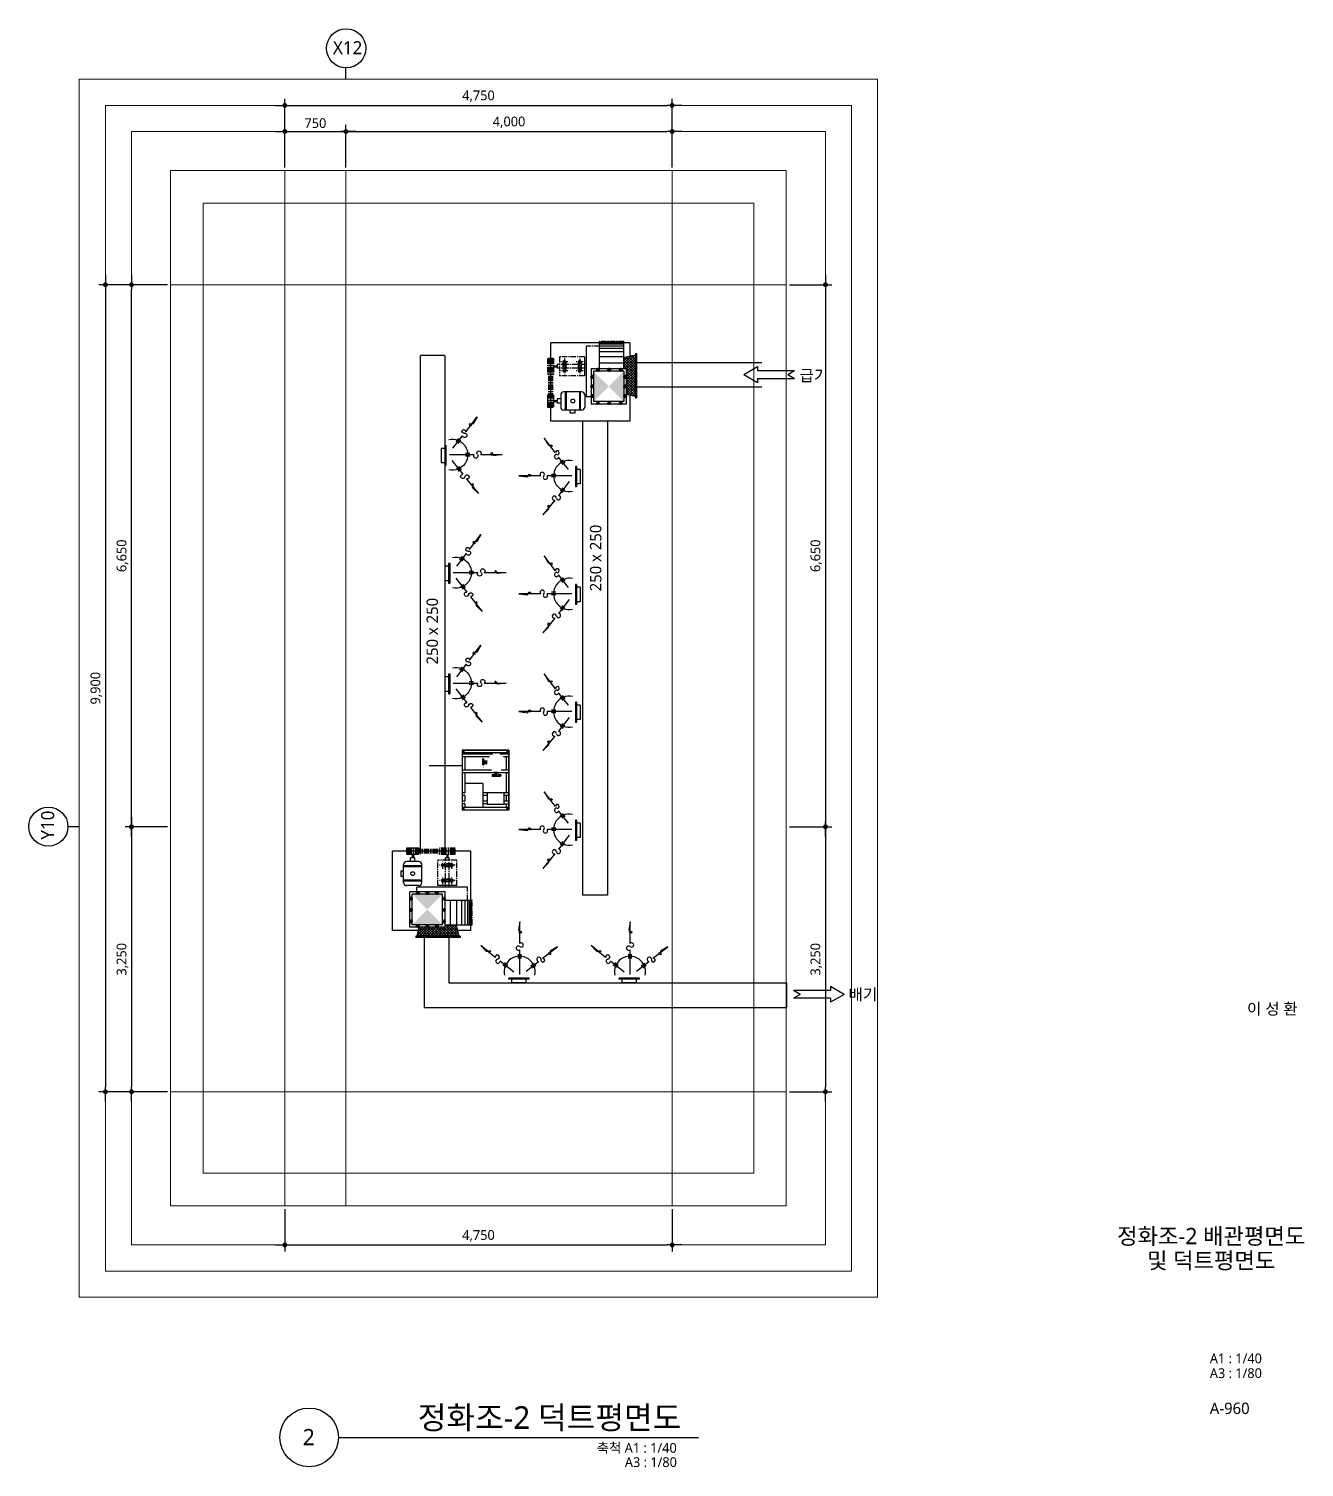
# Model space of a CAD drawing. Header units: millimetres. Extents: x 169673 to 334584, y 156879 to 224061.
# Drawn here: x 318942 to 334584, y 157254 to 174900 of the extents above; entities that cross this region are included whole.
import ezdxf
from ezdxf.enums import TextEntityAlignment as Align

# ---------------------------------------------------------------- set-up
doc = ezdxf.new("R2010")
doc.units = ezdxf.units.MM
doc.header["$LTSCALE"] = 40
doc.header["$MEASUREMENT"] = 0
for name, pattern in [('CEN', [62, 60, -1, 0, -1]), ('CENTER', [2, 1.25, -0.25, 0.25, -0.25]), ('HIDDEN', [2, 1, -1])]:
    doc.linetypes.add(name, pattern=pattern)
doc.layers.get('0').update_dxf_attribs({"linetype": 'CONTINUOUS'})
for name, color, linetype, lineweight in [('A-AXIS-BUBL', 7, 'CONTINUOUS', 25), ('A-AXIS-LINE', 1, 'CEN', 15), ('A-BORD-TEXT', 3, 'CONTINUOUS', 25), ('A-MKXX-NAME', 3, 'CONTINUOUS', 25), ('A-XXXX-SYMB', 7, 'CONTINUOUS', 25), ('A-XXXX-TXT1', 3, 'CONTINUOUS', 25)]:
    doc.layers.add(name, color=color, linetype=linetype, lineweight=lineweight)
for name, color, linetype in [('A-DIMS', 7, 'CONTINUOUS'), ('A-XXXX-TXT2', 3, 'CONTINUOUS'), ('DUCT', 4, 'CONTINUOUS'), ('해성', 4, 'CONTINUOUS')]:
    doc.layers.add(name, color=color, linetype=linetype)
doc.layers.add('A-XXXX-NPLT', color=144, linetype='CONTINUOUS', lineweight=15, plot=False)
doc.styles.add('HY울릉도L', font='')
doc.styles.add('맑은고딕', font='malgun.ttf')
doc.styles.get('HY울릉도L').set_extended_font_data('HYwulM')
doc.dimstyles.new('CDIM', dxfattribs={"dimtxt": 3, "dimasz": 1.5, "dimexe": 2, "dimexo": 1, "dimgap": 1, "dimtad": 1, "dimdec": 0, "dimrnd": 0.5, "dimzin": 0, "dimdsep": 32, "dimlunit": 6, "dimtxsty": 'HY울릉도L', "dimblk1": '_CIDOT', "dimblk2": '_CIDOT', "dimsah": 1, "dimcen": 5.5, "dimclrd": 2, "dimclre": 2, "dimclrt": 7, "dimadec": 0, "dimazin": 0, "dimtfac": 1, "dimtdec": 0, "dimtix": 1, "dimtmove": 2, "dimatfit": 1, "dimldrblk": '_CIDOT', "dimfxl": 1, "dimtolj": 1, "dimtzin": 0, "dimlwd": -1, "dimarcsym": 0})

# ---------------------------------------------------------------- blocks, each defined once
blk = doc.blocks.new('_CIDOT')
at = {"color": 0, "linetype": 'ByBlock'}
blk.add_line((2, 0), (-1, 0), dxfattribs=at)
at = {"color": 0, "linetype": 'ByBlock', "const_width": 0.5}
blk.add_lwpolyline([(-0.25, 0, 1), (0.25, 0, 1)], format="xyb", close=True, dxfattribs=at)
blk = doc.blocks.new('*D124')
at = {"layer": 'A-DIMS', "lineweight": -2, "transparency": 16777216}
for p, q in [((322082, 173200), (322082, 174040)), ((326832, 173200), (326832, 174040))]:
    blk.add_line(p, q, dxfattribs=at)
at = {"layer": 'A-DIMS', "transparency": 16777216}
blk.add_line((322142, 173960), (326772, 173960), dxfattribs=at)
at = {"layer": 'A-DIMS', "transparency": 16777216, "xscale": 60, "yscale": 60, "zscale": 60, "rotation": 180}
blk.add_blockref('_CIDOT', (322082, 173960), dxfattribs=at)
at = {"layer": 'A-DIMS', "transparency": 16777216, "xscale": 60, "yscale": 60, "zscale": 60}
blk.add_blockref('_CIDOT', (326832, 173960), dxfattribs=at)
at = {"layer": 'A-DIMS', "color": 3, "transparency": 16777216, "insert": (324457, 174072), "char_height": 120, "attachment_point": 5, "style": '맑은고딕'}
blk.add_mtext('\\A1;4,750', dxfattribs=at)
blk = doc.blocks.new('*D125')
at = {"layer": 'A-DIMS', "lineweight": -2, "transparency": 16777216}
for p, q in [((320642, 171760), (320122, 171760)), ((320642, 165110), (320122, 165110))]:
    blk.add_line(p, q, dxfattribs=at)
at = {"layer": 'A-DIMS', "transparency": 16777216}
blk.add_line((320202, 165170), (320202, 171700), dxfattribs=at)
at = {"layer": 'A-DIMS', "transparency": 16777216, "xscale": 60, "yscale": 60, "zscale": 60}
for p, rotation in [((320202, 171760), 90), ((320202, 165110), 270)]:
    blk.add_blockref('_CIDOT', p, dxfattribs=dict(at, rotation=rotation))
at = {"layer": 'A-DIMS', "color": 3, "transparency": 16777216, "insert": (320090, 168435), "char_height": 120, "attachment_point": 5, "rotation": 90, "style": '맑은고딕'}
blk.add_mtext('\\A1;6,650', dxfattribs=at)
blk = doc.blocks.new('*D126')
at = {"layer": 'A-DIMS', "lineweight": -2, "transparency": 16777216}
for p, q in [((322082, 173200), (322082, 173720)), ((322832, 173200), (322832, 173720))]:
    blk.add_line(p, q, dxfattribs=at)
at = {"layer": 'A-DIMS', "transparency": 16777216}
blk.add_line((322142, 173640), (322772, 173640), dxfattribs=at)
at = {"layer": 'A-DIMS', "transparency": 16777216, "xscale": 60, "yscale": 60, "zscale": 60, "rotation": 180}
blk.add_blockref('_CIDOT', (322082, 173640), dxfattribs=at)
at = {"layer": 'A-DIMS', "transparency": 16777216, "xscale": 60, "yscale": 60, "zscale": 60}
blk.add_blockref('_CIDOT', (322832, 173640), dxfattribs=at)
at = {"layer": 'A-DIMS', "color": 3, "transparency": 16777216, "insert": (322457, 173742), "char_height": 120, "attachment_point": 5, "style": '맑은고딕'}
blk.add_mtext('\\A1;750', dxfattribs=at)
blk = doc.blocks.new('*D127')
at = {"layer": 'A-DIMS', "lineweight": -2, "transparency": 16777216}
for p, q in [((322832, 173200), (322832, 173720)), ((326832, 173200), (326832, 173720))]:
    blk.add_line(p, q, dxfattribs=at)
at = {"layer": 'A-DIMS', "transparency": 16777216}
blk.add_line((322892, 173640), (326772, 173640), dxfattribs=at)
at = {"layer": 'A-DIMS', "transparency": 16777216, "xscale": 60, "yscale": 60, "zscale": 60, "rotation": 180}
blk.add_blockref('_CIDOT', (322832, 173640), dxfattribs=at)
at = {"layer": 'A-DIMS', "transparency": 16777216, "xscale": 60, "yscale": 60, "zscale": 60}
blk.add_blockref('_CIDOT', (326832, 173640), dxfattribs=at)
at = {"layer": 'A-DIMS', "color": 3, "transparency": 16777216, "insert": (324832, 173752), "char_height": 120, "attachment_point": 5, "style": '맑은고딕'}
blk.add_mtext('\\A1;4,000', dxfattribs=at)
blk = doc.blocks.new('*D128')
at = {"layer": 'A-DIMS', "lineweight": -2, "transparency": 16777216}
for p, q in [((320642, 165110), (320122, 165110)), ((320642, 161860), (320122, 161860))]:
    blk.add_line(p, q, dxfattribs=at)
at = {"layer": 'A-DIMS', "transparency": 16777216}
blk.add_line((320202, 165050), (320202, 161920), dxfattribs=at)
at = {"layer": 'A-DIMS', "transparency": 16777216, "xscale": 60, "yscale": 60, "zscale": 60}
for p, rotation in [((320202, 165110), 90), ((320202, 161860), 270)]:
    blk.add_blockref('_CIDOT', p, dxfattribs=dict(at, rotation=rotation))
at = {"layer": 'A-DIMS', "color": 3, "transparency": 16777216, "insert": (320090, 163485), "char_height": 120, "attachment_point": 5, "rotation": 90, "style": '맑은고딕'}
blk.add_mtext('\\A1;3,250', dxfattribs=at)
blk = doc.blocks.new('*D129')
at = {"layer": 'A-DIMS', "lineweight": -2, "transparency": 16777216}
for p, q in [((320642, 171760), (319802, 171760)), ((320642, 161860), (319802, 161860))]:
    blk.add_line(p, q, dxfattribs=at)
at = {"layer": 'A-DIMS', "transparency": 16777216}
blk.add_line((319882, 171700), (319882, 161920), dxfattribs=at)
at = {"layer": 'A-DIMS', "transparency": 16777216, "xscale": 60, "yscale": 60, "zscale": 60}
for p, rotation in [((319882, 171760), 90), ((319882, 161860), 270)]:
    blk.add_blockref('_CIDOT', p, dxfattribs=dict(at, rotation=rotation))
at = {"layer": 'A-DIMS', "color": 3, "transparency": 16777216, "insert": (319770, 166810), "char_height": 120, "attachment_point": 5, "rotation": 90, "style": '맑은고딕'}
blk.add_mtext('\\A1;9,900', dxfattribs=at)
blk = doc.blocks.new('*D130')
at = {"layer": 'A-DIMS', "lineweight": -2, "transparency": 16777216}
for p, q in [((322082, 160420), (322082, 159900)), ((326832, 160420), (326832, 159900))]:
    blk.add_line(p, q, dxfattribs=at)
at = {"layer": 'A-DIMS', "transparency": 16777216}
blk.add_line((322142, 159980), (326772, 159980), dxfattribs=at)
at = {"layer": 'A-DIMS', "transparency": 16777216, "xscale": 60, "yscale": 60, "zscale": 60, "rotation": 180}
blk.add_blockref('_CIDOT', (322082, 159980), dxfattribs=at)
at = {"layer": 'A-DIMS', "transparency": 16777216, "xscale": 60, "yscale": 60, "zscale": 60}
blk.add_blockref('_CIDOT', (326832, 159980), dxfattribs=at)
at = {"layer": 'A-DIMS', "color": 3, "transparency": 16777216, "insert": (324457, 160092), "char_height": 120, "attachment_point": 5, "style": '맑은고딕'}
blk.add_mtext('\\A1;4,750', dxfattribs=at)
blk = doc.blocks.new('*D131')
at = {"layer": 'A-DIMS', "lineweight": -2, "transparency": 16777216}
for p, q in [((328272, 165110), (328792, 165110)), ((328272, 161860), (328792, 161860))]:
    blk.add_line(p, q, dxfattribs=at)
at = {"layer": 'A-DIMS', "transparency": 16777216}
blk.add_line((328712, 165050), (328712, 161920), dxfattribs=at)
at = {"layer": 'A-DIMS', "transparency": 16777216, "xscale": 60, "yscale": 60, "zscale": 60}
for p, rotation in [((328712, 165110), 90), ((328712, 161860), 270)]:
    blk.add_blockref('_CIDOT', p, dxfattribs=dict(at, rotation=rotation))
at = {"layer": 'A-DIMS', "color": 3, "transparency": 16777216, "insert": (328600, 163485), "char_height": 120, "attachment_point": 5, "rotation": 90, "style": '맑은고딕'}
blk.add_mtext('\\A1;3,250', dxfattribs=at)
blk = doc.blocks.new('*D132')
at = {"layer": 'A-DIMS', "lineweight": -2, "transparency": 16777216}
for p, q in [((328272, 171760), (328792, 171760)), ((328272, 165110), (328792, 165110))]:
    blk.add_line(p, q, dxfattribs=at)
at = {"layer": 'A-DIMS', "transparency": 16777216}
blk.add_line((328712, 171700), (328712, 165170), dxfattribs=at)
at = {"layer": 'A-DIMS', "transparency": 16777216, "xscale": 60, "yscale": 60, "zscale": 60}
for p, rotation in [((328712, 171760), 90), ((328712, 165110), 270)]:
    blk.add_blockref('_CIDOT', p, dxfattribs=dict(at, rotation=rotation))
at = {"layer": 'A-DIMS', "color": 3, "transparency": 16777216, "insert": (328600, 168435), "char_height": 120, "attachment_point": 5, "rotation": 90, "style": '맑은고딕'}
blk.add_mtext('\\A1;6,650', dxfattribs=at)
blk = doc.blocks.new('UVTAL')
at = {"color": 4}
for p, q in [((62645, 11356, 0), (62645, 10895, 0)), ((62645, 11356, 0), (63004, 11356, 0)), ((62647, 11353, 0), (63002, 11353, 0)), ((62647, 11353, 0), (62647, 10897, 0)), ((62647, 11335, 0), (63002, 11335, 0)), ((62647, 11325, 0), (62714, 11325, 0)), ((62647, 11304, 0), (62687, 11304, 0)), ((62666, 11335, 0), (62666, 11325, 0)), ((62666, 11304, 0), (62666, 11201, 0)), ((62767, 11325, 0), (63002, 11325, 0)), ((62795, 11304, 0), (63002, 11304, 0)), ((62811, 11271, 0), (62850, 11271, 0)), ((62811, 11260, 0), (62850, 11260, 0)), ((62836, 11271, 0), (62836, 11290, 0)), ((62836, 11281, 0), (62844, 11281, 0)), ((62844, 11239, 0), (62844, 11290, 0)), ((62983, 11335, 0), (62983, 11325, 0)), ((62983, 11304, 0), (62983, 11201, 0)), ((63002, 11353, 0), (63002, 10897, 0)), ((63004, 11356, 0), (63004, 10895, 0)), ((62647, 11201, 0), (62703, 11201, 0)), ((62647, 11180, 0), (63002, 11180, 0)), ((62666, 11180, 0), (62666, 11028, 0)), ((62706, 11165, 0), (62730, 11165, 0)), ((62706, 11165, 0), (62706, 11156, 0)), ((62710, 11165, 0), (62710, 11156, 0)), ((62775, 11156, 0), (62710, 11156, 0)), ((62720, 11165, 0), (62720, 11156, 0)), ((62730, 11190, 0), (62730, 11151, 0)), ((62741, 11190, 0), (62741, 11151, 0)), ((62752, 11190, 0), (62752, 11151, 0)), ((62752, 11165, 0), (62775, 11165, 0)), ((62761, 11165, 0), (62761, 11156, 0)), ((62771, 11165, 0), (62771, 11156, 0)), ((62778, 11201, 0), (63002, 11201, 0)), ((62811, 11249, 0), (62850, 11249, 0)), ((62836, 11239, 0), (62836, 11249, 0)), ((62983, 11180, 0), (62983, 11028, 0)), ((62845, 11100, 0), (62983, 11100, 0)), ((62845, 11100, 0), (62845, 10915, 0)), ((62647, 11028, 0), (62682, 11028, 0)), ((62647, 11008, 0), (62682, 11008, 0)), ((62647, 10964, 0), (62682, 10964, 0)), ((62682, 10944, 0), (62647, 10944, 0)), ((62666, 11008, 0), (62666, 10964, 0)), ((62666, 10944, 0), (62666, 10915, 0)), ((62810, 11028, 0), (62845, 11028, 0)), ((62810, 11008, 0), (62845, 11008, 0)), ((62810, 10964, 0), (62845, 10964, 0)), ((62810, 10944, 0), (62845, 10944, 0)), ((62983, 11028, 0), (63002, 11028, 0)), ((62983, 11008, 0), (62983, 10964, 0)), ((62983, 11008, 0), (63002, 11008, 0)), ((62986, 10986, 0), (62983, 10986, 0)), ((62983, 10964, 0), (63002, 10964, 0)), ((62983, 10944, 0), (62983, 10915, 0)), ((62983, 10944, 0), (63002, 10944, 0)), ((62647, 10915, 0), (63002, 10915, 0)), ((63002, 10897, 0), (62647, 10897, 0))]:
    blk.add_line(p, q, dxfattribs=at)
at = {"color": 4, "elevation": 0}
for points, const_width in [([(62645, 11354), (63004, 11354)], 2.05), ([(62646, 11356), (62646, 10895)], 2.05), ([(62810, 11271), (62836, 11271), (62836, 11295), (62844, 11295), (62844, 11225), (62836, 11225), (62836, 11249), (62810, 11249)], 0.768), ([(63003, 11356), (63003, 10895)], 2.05), ([(62752, 11191), (62752, 11165), (62775, 11165), (62775, 11156), (62706, 11156), (62706, 11165), (62730, 11165), (62730, 11191)], 0.768), ([(62682, 10942), (62810, 10942), (62810, 11029), (62682, 11029), (62682, 10942)], 1.02), ([(62845, 11100), (62983, 11100), (62983, 10915), (62845, 10915), (62845, 11100)], 2.05), ([(62645, 10896), (63004, 10896)], 2.05)]:
    blk.add_lwpolyline(points, dxfattribs=dict(at, const_width=const_width))
at = {"color": 4, "const_width": 0.768, "elevation": 0}
blk.add_lwpolyline([(62671, 11260, -1), (62811, 11260, -3.732051)], format="xyb", dxfattribs=at)
at = {"color": 4, "elevation": 0}
blk.add_lwpolyline([(62682, 10942), (62682, 11029), (62810, 11029), (62810, 10942)], close=True, dxfattribs=at)
at = {"color": 4}
for centre in [(62658, 11343, 0), (62991, 11343, 0), (62658, 10908, 0), (62991, 10908, 0)]:
    blk.add_circle(centre, 4.1, dxfattribs=at)
blk = doc.blocks.new('덕트화살표')
at = {"layer": '해성', "color": 2}
for p, q in [((76299, 21522), (76270, 21570)), ((76270, 21298), (76270, 21570)), ((76299, 21522), (76327, 21570)), ((76327, 21298), (76327, 21570)), ((76299, 21199), (76240, 21298)), ((76240, 21298), (76270, 21298)), ((76299, 21199), (76357, 21298)), ((76327, 21298), (76357, 21298))]:
    blk.add_line(p, q, dxfattribs=at)
blk = doc.blocks.new('급기')
h = blk.add_hatch()
h.set_pattern_fill('ANSI37', color=4, scale=5.515084, angle=270)
h.set_pattern_definition([(315, (-78825.642, 353378.925), (12.3817172, 12.3817172), []), (45, (-78825.642, 353378.925), (-12.3817172, 12.3817172), [])])
h.paths.add_polyline_path([(72978, 25607), (72959, 25523), (73343, 25523), (73319, 25629), (73215, 25629), (73215, 25607)])
at = {"color": 4}
for p, q in [((72733, 25574), (72733, 26304)), ((73452, 26304), (72733, 26304)), ((72975, 26333), (72861, 26333)), ((72975, 26276), (72861, 26276)), ((72974, 26210), (72862, 26210)), ((72937, 26243), (72899, 26243)), ((73254, 26243), (73220, 26243)), ((73452, 25860), (73452, 26304)), ((72810, 26123), (72810, 26076)), ((72834, 26016), (72834, 26182)), ((73003, 26169), (72834, 26169)), ((73003, 26161), (72834, 26161)), ((73003, 26016), (73003, 26182)), ((73003, 26037), (72834, 26037)), ((73003, 26030), (72834, 26030)), ((72974, 25988), (72862, 25988)), ((73422, 25975), (72957, 25975)), ((72957, 25931), (72957, 25975)), ((73323, 25990), (73150, 25990)), ((73277, 26049), (73196, 26049)), ((73277, 26044), (73196, 26044)), ((73277, 26026), (73196, 26026)), ((73277, 26022), (73196, 26022)), ((73215, 25931), (72890, 25931)), ((72890, 25607), (72890, 25931)), ((73193, 25909), (72912, 25909)), ((72912, 25629), (72912, 25909)), ((73193, 25629), (73193, 25909)), ((73215, 25607), (73215, 25931)), ((73215, 25853), (73466, 25853)), ((73267, 25629), (73267, 25853)), ((73325, 25629), (73325, 25853)), ((73369, 25629), (73369, 25853)), ((73402, 25629), (73402, 25853)), ((73424, 25629), (73424, 25853)), ((73441, 25629), (73441, 25853)), ((73452, 25629), (73452, 25853)), ((73460, 25629), (73460, 25853)), ((72970, 25574), (72733, 25574)), ((73215, 25607), (72890, 25607)), ((73193, 25629), (72912, 25629)), ((72959, 25523), (72978, 25607)), ((73215, 25629), (73350, 25629)), ((73319, 25629), (73343, 25523)), ((73452, 25574), (73331, 25574)), ((73350, 25629), (73466, 25629)), ((73452, 25574), (73452, 25629)), ((72948, 25523), (72948, 25512)), ((73354, 25523), (73354, 25512))]:
    blk.add_line(p, q, dxfattribs=at)
at = {"color": 4, "linetype": 'CENTER'}
for p, q in [((72861, 26333), (72861, 26276)), ((73310, 26321), (72861, 26321)), ((73310, 26310), (72861, 26310)), ((73310, 26299), (72861, 26299)), ((73310, 26287), (72861, 26287)), ((72899, 26210), (72899, 26243)), ((72912, 26276), (72912, 26243)), ((72924, 26276), (72924, 26243)), ((72937, 26210), (72937, 26243)), ((72975, 26333), (72975, 26276)), ((73150, 25990), (73150, 26221)), ((73323, 26221), (73150, 26221)), ((73163, 26276), (73163, 26333)), ((73310, 26333), (73163, 26333)), ((73310, 26276), (73163, 26276)), ((73196, 26144), (73196, 26208)), ((73220, 25975), (73220, 26243)), ((73231, 26276), (73231, 26243)), ((73242, 26276), (73242, 26243)), ((73254, 25975), (73254, 26243)), ((73277, 26144), (73277, 26208)), ((73310, 26276), (73310, 26333)), ((73323, 25990), (73323, 26221)), ((72810, 26123), (72834, 26123)), ((72810, 26076), (72834, 26076)), ((73309, 26176), (73164, 26176)), ((73277, 26190), (73196, 26190)), ((73277, 26185), (73196, 26185)), ((73277, 26167), (73196, 26167)), ((73277, 26162), (73196, 26162)), ((73309, 26035), (73164, 26035)), ((73196, 26003), (73196, 26067)), ((73277, 26003), (73277, 26067)), ((73422, 25853), (73422, 25975)), ((72919, 25868), (72884, 25868)), ((72901, 25885), (72901, 25850)), ((72982, 25920), (72947, 25920)), ((72964, 25938), (72964, 25903)), ((73070, 25920), (73035, 25920)), ((73053, 25938), (73053, 25903)), ((73159, 25920), (73123, 25920)), ((73141, 25938), (73141, 25903)), ((73222, 25868), (73186, 25868)), ((73204, 25885), (73204, 25850)), ((73466, 25629), (73466, 25853)), ((72919, 25764), (72884, 25764)), ((72901, 25782), (72901, 25747)), ((72901, 25676), (72901, 25640)), ((73222, 25764), (73186, 25764)), ((73204, 25782), (73204, 25747)), ((73204, 25676), (73204, 25640)), ((72919, 25658), (72884, 25658)), ((72982, 25618), (72947, 25618)), ((72964, 25635), (72964, 25600)), ((73070, 25618), (73035, 25618)), ((73053, 25635), (73053, 25600)), ((73159, 25618), (73123, 25618)), ((73141, 25635), (73141, 25600)), ((73222, 25658), (73186, 25658))]:
    blk.add_line(p, q, dxfattribs=at)
at = {"color": 4, "linetype": 'Continuous'}
for p, q in [((73354, 25523), (72948, 25523)), ((73354, 25512), (72948, 25512))]:
    blk.add_line(p, q, dxfattribs=at)
at = {"color": 4}
for centre, radius in [((72918, 26099), 17.6), ((73196, 26176), 9.09), ((73277, 26176), 9.09), ((73196, 26035), 9.09), ((73277, 26035), 9.09), ((72901, 25868), 6.63), ((72964, 25920), 6.63), ((73053, 25920), 6.63), ((73141, 25920), 6.63), ((73204, 25868), 6.63), ((72901, 25764), 6.63), ((73204, 25764), 6.63), ((72901, 25658), 6.63), ((72964, 25618), 6.63), ((73053, 25618), 6.63), ((73141, 25618), 6.63), ((73204, 25658), 6.63)]:
    blk.add_circle(centre, radius, dxfattribs=at)
for centre, radius, start, end in [((72862, 26182), 28.2, 90, 180), ((72974, 26182), 28.2, 0, 90), ((73196, 26176), 13.6, 90, 270), ((73277, 26176), 13.6, 270, 90), ((72862, 26016), 28.2, 180, 270), ((72974, 26016), 28.2, 270, 0), ((73196, 26035), 13.6, 90, 270), ((73277, 26035), 13.6, 270, 90)]:
    blk.add_arc(centre, radius, start, end, dxfattribs=at)
for points in [[(72912, 25909), (73193, 25909), (73053, 25769)], [(72912, 25629), (73193, 25629), (73053, 25769)]]:
    blk.add_solid(points, dxfattribs=at)
blk = doc.blocks.new('d-sg')
at = {"layer": 'DUCT', "color": 2}
for p, q in [((0, 0), (0, -64)), ((0, 0), (245, 0)), ((245, 0), (245, -64)), ((-49, -64), (294, -64)), ((-49, -64), (-49, -83)), ((-49, -83), (294, -83)), ((294, -64), (294, -83))]:
    blk.add_line(p, q, dxfattribs=at)
at = {"layer": 'DUCT', "color": 6}
for p, q in [((3, -201), (-209, -366)), ((109, -142), (109, -562)), ((207, -185), (443, -371)), ((-278, -419), (-530, -609)), ((-411, -483), (-393, -474)), ((-407, -537), (-411, -483)), ((-393, -474), (-382, -513)), ((-106, -256), (-163, -300)), ((-80, -289), (-138, -334)), ((86, -414), (86, -486)), ((128, -414), (128, -486)), ((311, -297), (368, -342)), ((337, -264), (394, -309)), ((523, -433), (770, -633)), ((-530, -609), (-407, -537)), ((109, -669), (109, -1037)), ((605, -533), (640, -512)), ((618, -548), (605, -533)), ((670, -530), (618, -548)), ((770, -633), (670, -530)), ((82, -865), (86, -845)), ((128, -895), (82, -865)), ((86, -845), (124, -860)), ((109, -1037), (128, -895))]:
    blk.add_line(p, q, dxfattribs=at)
for centre, radius, start, end in [((112, -188), 264, 167.37, 12.63), ((-282, -387), 32.7, 339.0945, 276.9908), ((-216, -401), 36.3, 175.2959, 80.1926), ((479, -368), 36.3, 279.4217, 184.3183), ((488, -439), 35.2, 95.9277, 9.3311), ((85, -643), 36.3, 47.5517, 312.4483), ((134, -589), 36.3, 227.5517, 132.4483)]:
    blk.add_arc(centre, radius, start, end, dxfattribs=at)

msp = doc.modelspace()

# ---------------------------------------------------------------- linework, layer by layer
at = {"color": 2}
for p, q in [((323743.9, 164773), (323743.9, 170890.2)), ((324043.9, 170890.2), (324043.9, 164773)), ((326396.9, 170807.9), (327932.9, 170807.9)), ((326396.9, 170507.9), (327932.9, 170507.9)), ((325738.2, 164273.4), (325738.2, 170086.5)), ((326038.2, 170086.5), (326038.2, 164273.4)), ((323791.7, 163752.9), (323791.7, 162894.5)), ((324091.7, 163752.9), (324091.7, 163194.5)), ((324091.7, 163194.5), (328235.5, 163194.5)), ((323791.7, 162894.5), (328235.5, 162894.5))]:
    msp.add_line(p, q, dxfattribs=at)
at = {"color": 3}
msp.add_line((324254, 165858.7, 0), (323851.7, 165858.7, 0), dxfattribs=at)
at = {"color": 2}
for points in [[(324043.9, 170890.2), (323743.9, 170890.2)], [(326038.2, 164273.4), (325738.2, 164273.4)], [(328235.5, 163194.5), (328235.5, 162894.5)]]:
    msp.add_lwpolyline(points, dxfattribs=at)
at = {"layer": 'A-AXIS-BUBL', "ltscale": 0.2}
for p, q in [((322831.9, 174280), (322831.9, 174420)), ((319561.9, 165110), (319421.9, 165110))]:
    msp.add_line(p, q, dxfattribs=at)
for centre in [(322834.3, 174660), (319181.9, 165112.4)]:
    msp.add_circle(centre, 240, dxfattribs=at)
at = {"layer": 'A-AXIS-LINE', "ltscale": 50}
for p, q in [((322081.9, 173160), (322081.9, 160460)), ((322831.9, 173160), (322831.9, 160460)), ((326831.9, 160460), (326831.9, 173160)), ((328231.9, 171760), (320681.9, 171760)), ((320681.9, 161860), (328231.9, 161860))]:
    msp.add_line(p, q, dxfattribs=at)
at = {"layer": 'A-XXXX-NPLT'}
for points in [[(329351.9, 174280), (319561.9, 174280), (319561.9, 159340), (329351.9, 159340)], [(329031.9, 173960), (319881.9, 173960), (319881.9, 159660), (329031.9, 159660)], [(328711.9, 173640), (320201.9, 173640), (320201.9, 159980), (328711.9, 159980)], [(328231.9, 173160), (320681.9, 173160), (320681.9, 160460), (328231.9, 160460)], [(327831.9, 172760), (321081.9, 172760), (321081.9, 160860), (327831.9, 160860)]]:
    msp.add_lwpolyline(points, close=True, dxfattribs=at)
at = {"layer": 'A-XXXX-SYMB'}
msp.add_line((322740.6, 157620), (327153.9, 157620), dxfattribs=at)
msp.add_circle((322380.6, 157620), 360, dxfattribs=at)

# ---------------------------------------------------------------- block references
at = {"yscale": 1.666666666666667, "zscale": 1.666666666666667}
for p, xscale, rotation in [((292381.4, 297822.8), 1.666666666666667, 270), ((364271.4, 290218.8, 0), -1.666666666666667, 90)]:
    msp.add_blockref('덕트화살표', p, dxfattribs=dict(at, xscale=xscale, rotation=rotation))
at = {"linetype": 'HIDDEN', "xscale": -1.6, "yscale": 1.6, "zscale": 1.6}
msp.add_blockref('UVTAL', (425061.5, 147882.2, 0), dxfattribs=at)
at = {"layer": '해성', "xscale": 1.333333333333333, "yscale": 1.333333333333333, "zscale": 1.333333333333333, "rotation": 89.99999999999999}
msp.add_blockref('급기', (360412.3, 73109.5), dxfattribs=at)
at = {"layer": '해성', "color": 7, "yscale": 0.7244897959183674, "zscale": 0.7244897959183674}
for p, xscale, rotation in [((323997.7, 169755.6), -0.7244897959183674, 90), ((325705.1, 169495), 0.7244897959183674, 270), ((324043.9, 168310), -0.7244897959183674, 90), ((325705.1, 168048.8), 0.7244897959183674, 270), ((324043.9, 166953.1), -0.7244897959183674, 90), ((325705.1, 166602.7), 0.7244897959183674, 270), ((325705.1, 165156.5), 0.7244897959183674, 270), ((325042, 163194.5), 0.7244897959183674, 180), ((326395.6, 163194.5), 0.7244897959183674, 180)]:
    msp.add_blockref('d-sg', p, dxfattribs=dict(at, xscale=xscale, rotation=rotation))
at = {"layer": '해성', "xscale": 1.333333333333333, "yscale": 1.333333333333333, "zscale": 1.333333333333333}
msp.add_blockref('급기', (226426.4, 129737.5), dxfattribs=at)

# ---------------------------------------------------------------- texts
at = {"layer": 'A-BORD-TEXT', "style": '맑은고딕'}
msp.add_text('이 성 환', height=140, dxfattribs=at).set_placement((334503.5, 162807), align=Align.RIGHT)
for s, p in [('정화조-2 배관평면도', (333443.1, 160089.2)), ('및 덕트평면도', (333443.1, 159789.2))]:
    msp.add_text(s, height=200, dxfattribs=at).set_placement(p, align=Align.MIDDLE_CENTER)
for s, height, p in [('A1 : 1/40', 120, (333425.9, 158528.9)), ('A3 : 1/80', 120, (333425.9, 158347.5)), ('A-960', 140, (333425.9, 157906.1))]:
    msp.add_text(s, height=height, dxfattribs=at).set_placement(p)
at = {"layer": 'A-MKXX-NAME', "style": '맑은고딕'}
for s, p in [('급기', (328395, 170576.9, 0)), ('배기', (328995, 162984, 0))]:
    msp.add_text(s, height=140, dxfattribs=at).set_placement(p)
for p in [(325964, 167999.1, 0), (323959.9, 167101.6, 0)]:
    msp.add_text('250 x 250', height=140, rotation=90, dxfattribs=at).set_placement(p)
at = {"layer": 'A-XXXX-TXT1', "style": '맑은고딕'}
msp.add_text('정화조-2 덕트평면도', height=280, dxfattribs=at).set_placement((326944.6, 157638.1), align=Align.BOTTOM_RIGHT)
msp.add_text('2', height=200, dxfattribs=at).set_placement((322376, 157624.3), align=Align.MIDDLE)
for s, p in [('축척 A1 : 1/40', (326888.6, 157551.1)), ('A3 : 1/80', (326890.8, 157376))]:
    msp.add_text(s, height=120, dxfattribs=at).set_placement(p, align=Align.TOP_RIGHT)
at = {"layer": 'A-XXXX-TXT2', "ltscale": 0.2, "style": '맑은고딕'}
msp.add_text('X12', height=160, dxfattribs=at).set_placement((322852.4, 174668.8), align=Align.MIDDLE)
msp.add_text('Y10', height=160, rotation=90, dxfattribs=at).set_placement((319173.1, 165130.5), align=Align.MIDDLE)

# ---------------------------------------------------------------- dimensions: what is measured, and where the dimension line sits
at = {"layer": 'A-DIMS'}
for base, p1, p2, picture, middle in [((326831.9, 173960), (322081.9, 173160), (326831.9, 173160), '*D124', (324456.9, 174072.1)), ((322831.9, 173640), (322081.9, 173160), (322831.9, 173160), '*D126', (322456.9, 173742)), ((326831.9, 173640), (322831.9, 173160), (326831.9, 173160), '*D127', (324831.9, 173752.1)), ((326831.9, 159980), (322081.9, 160460), (326831.9, 160460), '*D130', (324456.9, 160092.1))]:
    dim = msp.add_linear_dim(base=base, p1=p1, p2=p2, dimstyle='CDIM', override={"dimscale": 40, "dimtxsty": '맑은고딕', "dimclrd": 256, "dimclre": 256, "dimclrt": 3}, dxfattribs=at)
    dim.commit()
    dim.dimension.update_dxf_attribs({"geometry": picture, "text_midpoint": middle})
for base, p1, p2, angle, picture, middle in [((319881.9, 161860), (320681.9, 171760), (320681.9, 161860), 90, '*D129', (319769.9, 166810)), ((320201.9, 171760), (320681.9, 165110), (320681.9, 171760), 270, '*D125', (320089.9, 168435)), ((328711.9, 165110), (328231.9, 171760), (328231.9, 165110), 90, '*D132', (328599.9, 168435)), ((320201.9, 161860), (320681.9, 165110), (320681.9, 161860), 90, '*D128', (320089.9, 163485)), ((328711.9, 161860), (328231.9, 165110), (328231.9, 161860), 90, '*D131', (328599.9, 163485))]:
    dim = msp.add_linear_dim(base=base, p1=p1, p2=p2, angle=angle, dimstyle='CDIM', override={"dimscale": 40, "dimtxsty": '맑은고딕', "dimclrd": 256, "dimclre": 256, "dimclrt": 3}, dxfattribs=at)
    dim.commit()
    dim.dimension.update_dxf_attribs({"geometry": picture, "text_midpoint": middle})

doc.saveas('drawing.dxf')
